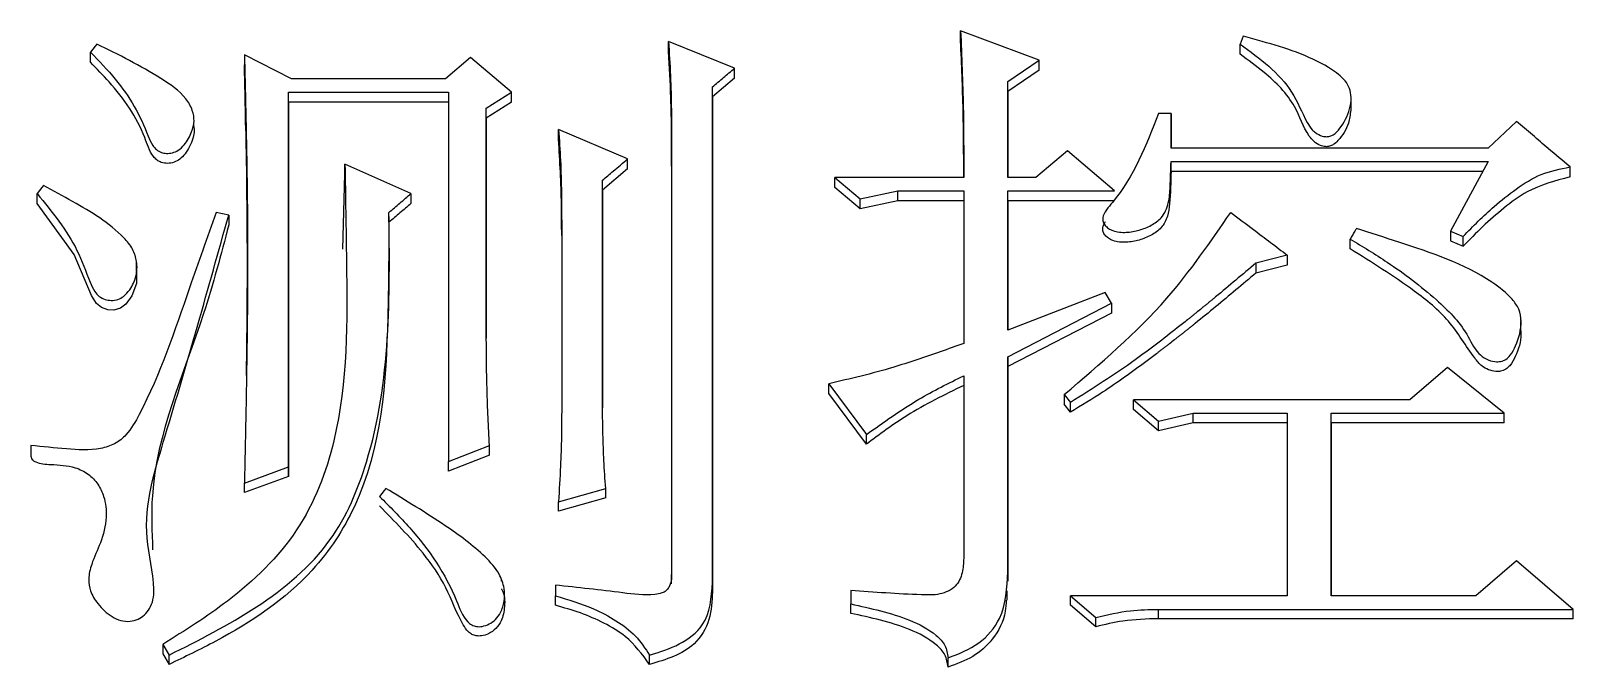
# Model space of a CAD drawing. Header units: millimetres. Extents: x 2642 to 4256, y 821 to 2003.
# Drawn here: x 2880.3 to 2885.61, y 1725.99 to 1728.18 of the extents above; entities that cross this region are included whole.
import ezdxf

# ---------------------------------------------------------------- set-up
doc = ezdxf.new("R2010")
doc.units = ezdxf.units.MM

msp = doc.modelspace()

# ---------------------------------------------------------------- linework, layer by layer
at = {"color": 7, "linetype": 'Continuous', "lineweight": 25}
for p, q in [((2882.7217, 1728.0481), (2882.4945, 1728.1399)), ((2882.4945, 1728.1051), (2882.4945, 1728.1399)), ((2883.771, 1728.0757), (2883.5005, 1728.1766)), ((2883.5005, 1728.1417), (2883.5005, 1728.1766)), ((2884.4741, 1728.1583), (2884.4633, 1728.1308)), ((2880.5042, 1728.0685), (2880.5042, 1728.1033)), ((2881.1964, 1728.0114), (2881.0342, 1728.094)), ((2881.0342, 1728.094), (2881.0342, 1728.0592)), ((2884.4633, 1728.0959), (2884.4633, 1728.1308)), ((2881.813, 1728.0849), (2881.7265, 1728.0114)), ((2881.9536, 1727.9655), (2881.813, 1728.0849)), ((2882.7217, 1728.0134), (2882.7217, 1728.0481)), ((2883.6628, 1728.0022), (2883.771, 1728.0757)), ((2883.771, 1728.0409), (2883.6628, 1727.9676)), ((2883.771, 1728.0409), (2883.771, 1728.0757)), ((2881.7265, 1728.0114), (2881.1964, 1728.0114)), ((2882.7217, 1728.0134), (2882.646, 1727.9492)), ((2882.646, 1726.2776), (2882.646, 1727.9839)), ((2882.646, 1727.9492), (2882.646, 1727.9839)), ((2883.6628, 1727.6714), (2883.6628, 1728.0022)), ((2883.6628, 1727.9676), (2883.6628, 1728.0022)), ((2881.1856, 1727.9655), (2881.7373, 1727.9655)), ((2881.1856, 1726.6755), (2881.1856, 1727.9655)), ((2881.1856, 1727.9308), (2881.1856, 1727.9655)), ((2881.1856, 1727.9308), (2881.1856, 1726.6425)), ((2881.7373, 1727.9308), (2881.1856, 1727.9308)), ((2881.7373, 1727.9655), (2881.7373, 1726.694)), ((2881.8671, 1727.9104), (2881.9536, 1727.9655)), ((2881.9536, 1727.9309), (2881.8671, 1727.8758)), ((2881.9536, 1727.9309), (2881.9536, 1727.9655)), ((2882.646, 1727.9492), (2882.646, 1726.2452)), ((2883.6628, 1727.9676), (2883.6628, 1727.6714)), ((2884.845, 1727.9027), (2884.845, 1727.9377)), ((2880.8595, 1727.8722), (2880.8595, 1727.884)), ((2881.8671, 1727.1187), (2881.8671, 1727.9104)), ((2881.8671, 1727.8758), (2881.8671, 1727.9104)), ((2881.8671, 1727.8758), (2881.8671, 1727.1186)), ((2884.2253, 1727.892), (2884.182, 1727.892)), ((2884.2253, 1727.7725), (2884.2253, 1727.892)), ((2884.2253, 1727.892), (2884.2253, 1727.8575)), ((2880.8595, 1727.8491), (2880.8595, 1727.8607)), ((2882.3539, 1727.7357), (2882.1159, 1727.8369)), ((2882.1159, 1727.8024), (2882.1159, 1727.8369)), ((2884.2253, 1727.8575), (2884.2253, 1727.7725)), ((2885.4152, 1727.8645), (2885.3178, 1727.7725)), ((2885.3178, 1727.7725), (2884.2253, 1727.7725)), ((2881.6075, 1727.6162), (2881.3804, 1727.7173)), ((2881.3804, 1727.683), (2881.3804, 1727.7173)), ((2882.3539, 1727.7014), (2882.3539, 1727.7357)), ((2882.5053, 1727.7449), (2882.5053, 1726.3054)), ((2882.5053, 1727.7449), (2882.5053, 1727.7106)), ((2883.8683, 1727.7633), (2883.7601, 1727.6714)), ((2884.0306, 1727.6254), (2883.8683, 1727.7633)), ((2884.2253, 1727.7266), (2885.3178, 1727.7266)), ((2884.2253, 1727.6922), (2884.2253, 1727.7266)), ((2885.3178, 1727.7266), (2885.188, 1727.4873)), ((2881.3726, 1727.4249), (2881.3804, 1727.683)), ((2882.3539, 1727.7014), (2882.2674, 1727.6279)), ((2882.2674, 1726.8787), (2882.2674, 1727.6622)), ((2882.2674, 1727.6279), (2882.2674, 1727.6622)), ((2883.0678, 1727.6714), (2883.1544, 1727.5978)), ((2883.5113, 1727.6714), (2883.0678, 1727.6714)), ((2883.7601, 1727.6714), (2883.6628, 1727.6714)), ((2885.2992, 1727.6922), (2884.2253, 1727.6922)), ((2885.5991, 1727.6738), (2885.5991, 1727.7082)), ((2880.3203, 1727.5821), (2880.3203, 1727.6163)), ((2881.6075, 1727.6162), (2881.6075, 1727.582)), ((2882.2674, 1727.6279), (2882.2674, 1726.8786)), ((2883.1544, 1727.5636), (2883.0678, 1727.6371)), ((2883.1544, 1727.5978), (2883.2842, 1727.6254)), ((2883.2842, 1727.6254), (2883.5113, 1727.6254)), ((2883.2842, 1727.5912), (2883.2842, 1727.6254)), ((2883.5113, 1727.6254), (2883.5113, 1727.1003)), ((2883.6628, 1727.6254), (2884.0306, 1727.6254)), ((2883.6628, 1727.1464), (2883.6628, 1727.6254)), ((2883.6628, 1727.5912), (2883.6628, 1727.6254)), ((2883.1544, 1727.5636), (2883.1544, 1727.5978)), ((2883.2842, 1727.5912), (2883.1544, 1727.5636)), ((2883.5113, 1727.5912), (2883.2842, 1727.5912)), ((2883.6628, 1727.5912), (2883.6628, 1727.1464)), ((2884.0306, 1727.5912), (2883.6628, 1727.5912)), ((2880.9801, 1727.5425), (2880.9368, 1727.5517)), ((2880.9801, 1727.5425), (2880.9801, 1727.5084)), ((2881.5318, 1727.5176), (2881.5318, 1727.5517)), ((2882.1267, 1727.4717), (2882.1267, 1727.5057)), ((2883.999, 1727.5551), (2883.999, 1727.5526)), ((2885.188, 1727.4873), (2885.2313, 1727.4689)), ((2885.188, 1727.4873), (2885.188, 1727.4533)), ((2885.188, 1727.4533), (2885.2313, 1727.4349)), ((2884.6255, 1727.4045), (2884.5174, 1727.3768)), ((2884.6255, 1727.4045), (2884.6255, 1727.3705)), ((2880.6626, 1727.3827), (2880.6626, 1727.3833)), ((2880.6626, 1727.349), (2880.6626, 1727.3799)), ((2884.5174, 1727.3768), (2884.5174, 1727.3429)), ((2884.6255, 1727.3705), (2884.5174, 1727.3429)), ((2883.9981, 1727.2755), (2883.6628, 1727.1464)), ((2883.6628, 1727.0541), (2884.0198, 1727.2386)), ((2884.0198, 1727.2386), (2883.9981, 1727.2755)), ((2884.0198, 1727.2386), (2884.0198, 1727.2049)), ((2884.0198, 1727.2049), (2883.6628, 1727.0207)), ((2885.4302, 1727.1789), (2885.4302, 1727.1863)), ((2885.4302, 1727.1523), (2885.4302, 1727.1761)), ((2883.6628, 1726.3147), (2883.6628, 1727.0541)), ((2883.6628, 1727.0541), (2883.6628, 1727.0207)), ((2883.5113, 1726.9895), (2883.5114, 1726.361)), ((2883.6628, 1727.0207), (2883.6628, 1726.2822)), ((2885.1772, 1727.0172), (2885.0474, 1726.9065)), ((2885.3719, 1726.8603), (2885.1772, 1727.0172)), ((2883.0462, 1726.9618), (2883.1759, 1726.7866)), ((2883.0462, 1726.9285), (2883.0462, 1726.9618)), ((2883.1759, 1726.7535), (2883.0462, 1726.9285)), ((2883.8575, 1726.9249), (2883.8791, 1726.8972)), ((2883.8575, 1726.9249), (2883.8575, 1726.8917)), ((2883.8791, 1726.864), (2883.8575, 1726.8917)), ((2883.8791, 1726.864), (2883.8791, 1726.8972)), ((2884.0955, 1726.9065), (2884.182, 1726.8326)), ((2885.0474, 1726.9065), (2884.0955, 1726.9065)), ((2884.0955, 1726.8732), (2884.0955, 1726.9065)), ((2884.182, 1726.7994), (2884.0955, 1726.8732)), ((2884.182, 1726.8326), (2884.301, 1726.8603)), ((2884.182, 1726.7994), (2884.182, 1726.8326)), ((2884.301, 1726.8271), (2884.182, 1726.7994)), ((2884.301, 1726.8603), (2884.6255, 1726.8603)), ((2884.6255, 1726.8271), (2884.301, 1726.8271)), ((2884.777, 1726.8603), (2885.3719, 1726.8603)), ((2884.777, 1726.8271), (2884.777, 1726.8603)), ((2885.3719, 1726.8271), (2884.777, 1726.8271)), ((2885.3719, 1726.8271), (2885.3719, 1726.8603)), ((2883.1759, 1726.7535), (2883.1759, 1726.7866)), ((2881.7373, 1726.694), (2881.8779, 1726.7494)), ((2881.8779, 1726.7163), (2881.7373, 1726.661)), ((2881.8779, 1726.7163), (2881.8779, 1726.7494)), ((2881.0342, 1726.62), (2881.1856, 1726.6755)), ((2881.1856, 1726.6425), (2881.1856, 1726.6755)), ((2881.7373, 1726.661), (2881.7373, 1726.694)), ((2881.1856, 1726.6425), (2881.0342, 1726.5871)), ((2881.0342, 1726.5871), (2881.0342, 1726.62)), ((2882.1159, 1726.5553), (2882.2782, 1726.6015)), ((2882.2782, 1726.5686), (2882.2782, 1726.6015)), ((2882.2782, 1726.5686), (2882.1159, 1726.5225)), ((2882.1159, 1726.5225), (2882.1159, 1726.5553)), ((2885.4152, 1726.3517), (2885.2746, 1726.2313)), ((2885.6099, 1726.185), (2885.4152, 1726.3517)), ((2881.9194, 1726.282), (2881.9194, 1726.2887)), ((2882.5054, 1726.2729), (2882.5053, 1726.3054)), ((2883.6628, 1726.2822), (2883.6628, 1726.3147)), ((2882.1051, 1726.2684), (2882.1051, 1726.2313)), ((2882.1051, 1726.2684), (2882.1051, 1726.2359)), ((2882.1051, 1726.1989), (2882.1051, 1726.2313)), ((2882.646, 1726.2452), (2882.646, 1726.2776)), ((2883.1219, 1726.2498), (2883.1219, 1726.2035)), ((2883.1219, 1726.2498), (2883.1219, 1726.2174)), ((2883.6609, 1726.2162), (2883.6609, 1726.2489)), ((2883.8791, 1726.2313), (2883.9657, 1726.1572)), ((2884.6255, 1726.2313), (2883.8791, 1726.2313)), ((2883.8791, 1726.1989), (2883.8791, 1726.2313)), ((2885.2746, 1726.2313), (2884.777, 1726.2313)), ((2883.1219, 1726.1712), (2883.1219, 1726.2035)), ((2883.9657, 1726.1249), (2883.8791, 1726.1989)), ((2884.182, 1726.185), (2885.6099, 1726.185)), ((2884.182, 1726.1527), (2884.182, 1726.185)), ((2885.6099, 1726.1527), (2885.6099, 1726.185)), ((2883.9657, 1726.1249), (2883.9657, 1726.1572)), ((2885.6099, 1726.1527), (2884.182, 1726.1527)), ((2880.7529, 1726.0645), (2880.7746, 1726.0274)), ((2880.7529, 1726.0645), (2880.7529, 1726.0323)), ((2880.7529, 1726.0323), (2880.7746, 1725.9953)), ((2880.7746, 1725.9953), (2880.7746, 1726.0274)), ((2882.4296, 1725.9953), (2882.4296, 1726.0274)), ((2883.4573, 1725.986), (2883.4573, 1726.0182))]:
    msp.add_line(p, q, dxfattribs=at)
at = {"color": 7, "linetype": 'Continuous', "lineweight": 25, "flags": 128}
for points in [[(2880.5258, 1728.1308), (2880.5203, 1728.1238), (2880.5122, 1728.1135), (2880.5042, 1728.1033)], [(2883.0678, 1727.6371), (2883.0678, 1727.6458), (2883.0678, 1727.6544), (2883.0678, 1727.6714)], [(2880.3419, 1727.6438), (2880.3364, 1727.6368), (2880.3283, 1727.6265), (2880.3203, 1727.6162)], [(2880.662, 1727.3492), (2880.6625, 1727.307), (2880.6469, 1727.2643), (2880.6253, 1727.2353), (2880.6068, 1727.2219), (2880.5843, 1727.2153), (2880.5636, 1727.2161), (2880.5418, 1727.2238), (2880.5246, 1727.238), (2880.5079, 1727.2661), (2880.4475, 1727.4069), (2880.3203, 1727.582), (2880.3203, 1727.582)], [(2884.8419, 1727.4258), (2884.8419, 1727.4428), (2884.8419, 1727.4598)], [(2885.2313, 1727.4349), (2885.2313, 1727.4519), (2885.2313, 1727.4689)], [(2884.301, 1726.8271), (2884.301, 1726.8354), (2884.301, 1726.8437), (2884.301, 1726.8603)], [(2881.521, 1726.6015), (2881.5155, 1726.5945), (2881.5074, 1726.5841), (2881.4994, 1726.5738)]]:
    msp.add_lwpolyline(points, dxfattribs=at)
at = {"color": 7, "linetype": 'Continuous', "lineweight": 25}
for points, knots in [([(2882.4945, 1728.1399), (2882.497, 1728.1006), (2882.502, 1728.022), (2882.5051, 1727.8903), (2882.5052, 1727.7979), (2882.5053, 1727.7449)], [0, 0, 0, 0, 0.299228, 0.598476, 1, 1, 1, 1]), ([(2883.5005, 1728.1766), (2883.5042, 1728.0883), (2883.5096, 1727.96), (2883.5111, 1727.7915), (2883.5112, 1727.7114), (2883.5113, 1727.6714)], [0, 0, 0, 0, 0.525139, 0.762561, 1, 1, 1, 1]), ([(2883.5112, 1727.6714), (2883.5112, 1727.7042), (2883.511, 1727.7814), (2883.5092, 1727.9383), (2883.5039, 1728.0621), (2883.5005, 1728.1417)], [0, 0, 0, 0, 0.209271, 0.491301, 1, 1, 1, 1]), ([(2884.4633, 1728.1308), (2884.5309, 1728.0814), (2884.6322, 1728.0074), (2884.6789, 1727.8866), (2884.7068, 1727.8393), (2884.7249, 1727.8235), (2884.7419, 1727.8145), (2884.7607, 1727.8114), (2884.7765, 1727.8144), (2884.7947, 1727.8263), (2884.8214, 1727.859), (2884.8429, 1727.9046), (2884.8469, 1727.9532), (2884.8387, 1727.9861), (2884.8131, 1728.0201), (2884.7196, 1728.086), (2884.5965, 1728.1245), (2884.4957, 1728.1523), (2884.4741, 1728.1582)], [0, 0, 0, 0, 0.227643, 0.340918, 0.369432, 0.383636, 0.40814, 0.421602, 0.435183, 0.450932, 0.481252, 0.554321, 0.592682, 0.621741, 0.650784, 0.712011, 0.938181, 1, 1, 1, 1]), ([(2880.5042, 1728.1033), (2880.5334, 1728.0729), (2880.5893, 1728.0149), (2880.6582, 1727.9184), (2880.6933, 1727.8385), (2880.7141, 1727.7865), (2880.7301, 1727.7667), (2880.7471, 1727.7574), (2880.7664, 1727.7541), (2880.7868, 1727.7559), (2880.8091, 1727.7655), (2880.8336, 1727.7897), (2880.8523, 1727.8242), (2880.8633, 1727.8654), (2880.8562, 1727.9061), (2880.8233, 1727.9625), (2880.7427, 1728.0159), (2880.6392, 1728.0758), (2880.5637, 1728.1124), (2880.5258, 1728.1308)], [0, 0, 0, 0, 0.120486, 0.230168, 0.339823, 0.374602, 0.392982, 0.411577, 0.427593, 0.446559, 0.467306, 0.493913, 0.542941, 0.579847, 0.61702, 0.661529, 0.765546, 0.882403, 1, 1, 1, 1]), ([(2881.0342, 1728.094), (2881.0344, 1728.0841), (2881.0348, 1728.0691), (2881.0352, 1728.0492), (2881.0356, 1728.0342), (2881.036, 1728.0192), (2881.0363, 1728.0043), (2881.0367, 1727.9893), (2881.037, 1727.9768), (2881.0372, 1727.9669), (2881.0374, 1727.9594), (2881.0375, 1727.9519), (2881.0377, 1727.9444), (2881.0379, 1727.9369), (2881.038, 1727.9294), (2881.0382, 1727.922), (2881.0385, 1727.907), (2881.0397, 1727.8546), (2881.0409, 1727.7947), (2881.042, 1727.7347), (2881.0425, 1727.7048), (2881.0431, 1727.6648), (2881.0438, 1727.6148), (2881.0444, 1727.5548), (2881.0448, 1727.4948), (2881.0451, 1727.4348), (2881.0451, 1727.3747), (2881.0449, 1727.3147), (2881.0446, 1727.2546), (2881.0441, 1727.1945), (2881.0434, 1727.1344), (2881.0426, 1727.0742), (2881.0417, 1727.0141), (2881.0408, 1726.9539), (2881.0399, 1726.9038), (2881.0391, 1726.8636), (2881.0385, 1726.8335), (2881.038, 1726.8034), (2881.0374, 1726.7733), (2881.0365, 1726.7327), (2881.0358, 1726.697), (2881.0349, 1726.6559), (2881.0345, 1726.6354), (2881.0342, 1726.62)], [0, 0, 0, 0, 0.0203708, 0.0305563, 0.0407417, 0.0509271, 0.0611126, 0.071298, 0.0814834, 0.0865761, 0.0916688, 0.0967616, 0.1018543, 0.106947, 0.1120397, 0.1171324, 0.1222251, 0.142596, 0.2240796, 0.2444504, 0.2648213, 0.2851921, 0.3259339, 0.3666757, 0.4074174, 0.4481592, 0.488901, 0.5296427, 0.5703845, 0.6111262, 0.651868, 0.6926097, 0.7333515, 0.7740932, 0.8148349, 0.8352058, 0.8555767, 0.8759475, 0.8963184, 0.9166892, 0.9583446, 0.9687584, 1, 1, 1, 1]), ([(2882.5053, 1727.7106), (2882.5052, 1727.75), (2882.5051, 1727.8289), (2882.5031, 1727.9605), (2882.4976, 1728.0525), (2882.4945, 1728.1051)], [0, 0, 0, 0, 0.299614, 0.599241, 1, 1, 1, 1]), ([(2884.8438, 1727.9031), (2884.8419, 1727.8882), (2884.8373, 1727.8504), (2884.8124, 1727.8101), (2884.7865, 1727.7857), (2884.7712, 1727.7783), (2884.7555, 1727.7772), (2884.7367, 1727.7822), (2884.7167, 1727.7945), (2884.6816, 1727.8377), (2884.6534, 1727.9332), (2884.5618, 1728.0245), (2884.4911, 1728.0758), (2884.4633, 1728.0959)], [0, 0, 0, 0, 0.07582, 0.1920225, 0.2269507, 0.2494281, 0.2720712, 0.3002624, 0.3412801, 0.3833768, 0.5728284, 0.8321438, 1, 1, 1, 1]), ([(2880.8589, 1727.8492), (2880.8593, 1727.8481), (2880.8638, 1727.8344), (2880.856, 1727.7991), (2880.8382, 1727.7616), (2880.8135, 1727.7347), (2880.7925, 1727.7231), (2880.7698, 1727.7193), (2880.7488, 1727.7224), (2880.7317, 1727.7313), (2880.7078, 1727.7583), (2880.678, 1727.8602), (2880.6009, 1727.969), (2880.5259, 1728.0462), (2880.5042, 1728.0684)], [0, 0, 0, 0, 0.0055612, 0.0706638, 0.1676367, 0.2085209, 0.2434023, 0.2783337, 0.313115, 0.3400719, 0.3669681, 0.4836117, 0.8508324, 1, 1, 1, 1]), ([(2881.0389, 1727.8321), (2881.0382, 1727.8666), (2881.0367, 1727.9424), (2881.0351, 1728.018), (2881.0342, 1728.0592)], [0, 0, 0, 0, 0.455718, 1, 1, 1, 1]), ([(2882.646, 1727.9839), (2882.6586, 1727.9946), (2882.6838, 1728.016), (2882.7091, 1728.0374), (2882.7217, 1728.0481)], [0, 0, 0, 0, 0.499999, 1, 1, 1, 1]), ([(2884.182, 1727.892), (2884.1397, 1727.7832), (2884.0933, 1727.6642), (2884.0022, 1727.5618), (2883.9887, 1727.5386), (2883.9903, 1727.5187), (2883.998, 1727.5062), (2884.0097, 1727.4959), (2884.0331, 1727.4838), (2884.0707, 1727.4811), (2884.1157, 1727.489), (2884.1572, 1727.5058), (2884.1981, 1727.534), (2884.2189, 1727.584), (2884.2228, 1727.65), (2884.2244, 1727.6975), (2884.2253, 1727.7266)], [0, 0, 0, 0, 0.4106821, 0.448949, 0.4854413, 0.5017381, 0.5185591, 0.5366257, 0.5556421, 0.6082136, 0.6598889, 0.7105938, 0.7607915, 0.8279721, 0.8949904, 1, 1, 1, 1]), ([(2881.0387, 1727.8429), (2881.0409, 1727.6864), (2881.0444, 1727.4412), (2881.0422, 1727.1536), (2881.0404, 1727.0244), (2881.0405, 1726.9935), (2881.0406, 1726.9905), (2881.0407, 1726.9905), (2881.0407, 1726.9905)], [0, 0, 0, 0, 0.55345, 0.867203, 0.980365, 0.994237, 0.998832, 1, 1, 1, 1]), ([(2882.1159, 1727.8369), (2882.1184, 1727.8014), (2882.1236, 1727.7286), (2882.1262, 1727.6182), (2882.1266, 1727.5432), (2882.1267, 1727.5057)], [0, 0, 0, 0, 0.321919, 0.660869, 1, 1, 1, 1]), ([(2885.5991, 1727.7082), (2885.5741, 1727.7294), (2885.531, 1727.7661), (2885.4697, 1727.8182), (2885.4334, 1727.849), (2885.4152, 1727.8645)], [0, 0, 0, 0, 0.407162, 0.703581, 1, 1, 1, 1]), ([(2882.1267, 1727.4717), (2882.1266, 1727.5073), (2882.1264, 1727.5802), (2882.1226, 1727.6905), (2882.1181, 1727.7651), (2882.1159, 1727.8024)], [0, 0, 0, 0, 0.322349, 0.661088, 1, 1, 1, 1]), ([(2881.3804, 1727.7173), (2881.3822, 1727.6066), (2881.3873, 1727.29), (2881.3919, 1726.8576), (2881.2352, 1726.445), (2881.0022, 1726.2206), (2880.8287, 1726.112), (2880.7529, 1726.0645)], [0, 0, 0, 0, 0.178231, 0.509536, 0.685642, 0.862667, 1, 1, 1, 1]), ([(2882.2674, 1727.6622), (2882.2797, 1727.6727), (2882.3003, 1727.6902), (2882.3292, 1727.7147), (2882.3456, 1727.7287), (2882.3539, 1727.7357)], [0, 0, 0, 0, 0.428366, 0.714182, 1, 1, 1, 1]), ([(2884.2253, 1727.6922), (2884.2244, 1727.6553), (2884.223, 1727.6039), (2884.2153, 1727.5379), (2884.1946, 1727.4976), (2884.1572, 1727.4718), (2884.1157, 1727.4549), (2884.0707, 1727.4471), (2884.0331, 1727.4498), (2884.0097, 1727.4619), (2883.998, 1727.4721), (2883.9903, 1727.4847), (2883.9886, 1727.5024), (2883.9955, 1727.5135), (2884, 1727.5206)], [0, 0, 0, 0, 0.245823, 0.342709, 0.440308, 0.532677, 0.626007, 0.721139, 0.817923, 0.852922, 0.886162, 0.917099, 0.947064, 1, 1, 1, 1]), ([(2885.2313, 1727.4689), (2885.2658, 1727.5042), (2885.3227, 1727.5627), (2885.4133, 1727.6333), (2885.4982, 1727.6879), (2885.5653, 1727.7014), (2885.5991, 1727.7081)], [0, 0, 0, 0, 0.3344154, 0.5531384, 0.7747372, 1, 1, 1, 1]), ([(2885.5991, 1727.6738), (2885.548, 1727.6602), (2885.4643, 1727.638), (2885.3708, 1727.5668), (2885.2976, 1727.5039), (2885.2533, 1727.4579), (2885.2313, 1727.4349)], [0, 0, 0, 0, 0.345362, 0.565607, 0.783612, 1, 1, 1, 1]), ([(2880.3203, 1727.6162), (2880.3715, 1727.5537), (2880.4483, 1727.46), (2880.4922, 1727.3371), (2880.5149, 1727.2826), (2880.5331, 1727.2615), (2880.5534, 1727.2512), (2880.5761, 1727.2475), (2880.5986, 1727.2506), (2880.6213, 1727.2634), (2880.6446, 1727.2901), (2880.664, 1727.3312), (2880.6657, 1727.3808), (2880.6511, 1727.4274), (2880.5836, 1727.5067), (2880.4727, 1727.5733), (2880.3755, 1727.6257), (2880.3419, 1727.6438)], [0, 0, 0, 0, 0.226353, 0.339206, 0.374163, 0.395072, 0.416138, 0.435558, 0.45699, 0.476776, 0.506219, 0.555776, 0.604139, 0.64694, 0.693735, 0.894302, 1, 1, 1, 1]), ([(2881.5318, 1727.5517), (2881.5444, 1727.5625), (2881.5696, 1727.584), (2881.5949, 1727.6054), (2881.6075, 1727.6162)], [0, 0, 0, 0, 0.5, 1, 1, 1, 1]), ([(2881.6075, 1727.582), (2881.5949, 1727.5713), (2881.5696, 1727.5498), (2881.5444, 1727.5284), (2881.5318, 1727.5176)], [0, 0, 0, 0, 0.5, 1, 1, 1, 1]), ([(2880.9368, 1727.5517), (2880.906, 1727.4654), (2880.8228, 1727.2322), (2880.7368, 1726.9703), (2880.6374, 1726.7926), (2880.5888, 1726.7523), (2880.5176, 1726.7305), (2880.4189, 1726.7368), (2880.3393, 1726.7451), (2880.2986, 1726.7493)], [0, 0, 0, 0, 0.239125, 0.645779, 0.717633, 0.759609, 0.801685, 0.898672, 1, 1, 1, 1]), ([(2880.2986, 1726.7124), (2880.2992, 1726.7098), (2880.3005, 1726.7044), (2880.3064, 1726.6972), (2880.3193, 1726.6895), (2880.3407, 1726.6854), (2880.3864, 1726.6826), (2880.4418, 1726.6802), (2880.4976, 1726.6526), (2880.5315, 1726.6172), (2880.5548, 1726.5661), (2880.5627, 1726.4958), (2880.5421, 1726.4162), (2880.5088, 1726.3496), (2880.4952, 1726.2928), (2880.5024, 1726.2447), (2880.5305, 1726.1992), (2880.5673, 1726.1642), (2880.6075, 1726.1452), (2880.6392, 1726.1419), (2880.6679, 1726.1499), (2880.6911, 1726.1657), (2880.7092, 1726.1885), (2880.7214, 1726.219), (2880.7241, 1726.3017), (2880.6707, 1726.4892), (2880.8077, 1726.9266), (2880.9097, 1727.2912), (2880.9801, 1727.5425)], [0, 0, 0, 0, 0.003564, 0.007141, 0.011667, 0.022281, 0.03379, 0.068951, 0.089643, 0.110396, 0.130498, 0.162022, 0.201668, 0.236438, 0.25911, 0.277, 0.29888, 0.327265, 0.340596, 0.354041, 0.36589, 0.376926, 0.38899, 0.402933, 0.419058, 0.496673, 0.653151, 1, 1, 1, 1]), ([(2880.9801, 1727.5084), (2880.9534, 1727.4067), (2880.8717, 1727.0956), (2880.7041, 1726.7324), (2880.7156, 1726.4522), (2880.7181, 1726.3902)], [0, 0, 0, 0, 0.274566, 0.839435, 1, 1, 1, 1]), ([(2880.7746, 1726.0274), (2880.8771, 1726.0789), (2881.0829, 1726.1822), (2881.3426, 1726.3993), (2881.5403, 1726.8719), (2881.5354, 1727.261), (2881.5318, 1727.5517)], [0, 0, 0, 0, 0.180959, 0.363243, 0.524232, 1, 1, 1, 1]), ([(2881.5318, 1727.5176), (2881.5312, 1727.4091), (2881.5296, 1727.0819), (2881.5011, 1726.6515), (2881.2518, 1726.2702), (2881.0071, 1726.1071), (2880.8284, 1726.0212), (2880.7746, 1725.9953)], [0, 0, 0, 0, 0.1807563, 0.5448051, 0.6870336, 0.9056782, 1, 1, 1, 1]), ([(2882.1267, 1727.5057), (2882.1267, 1727.3244), (2882.1267, 1727.1156), (2882.1267, 1726.9063), (2882.1267, 1726.8787)], [0, 0, 0, 0, 0.868151, 1, 1, 1, 1]), ([(2883.8575, 1726.9249), (2883.9815, 1727.0304), (2884.201, 1727.2171), (2884.3611, 1727.4503), (2884.4308, 1727.5518)], [0, 0, 0, 0, 0.564764, 1, 1, 1, 1]), ([(2884.4308, 1727.5518), (2884.457, 1727.5319), (2884.5026, 1727.4975), (2884.5675, 1727.4484), (2884.6062, 1727.4191), (2884.6255, 1727.4045)], [0, 0, 0, 0, 0.404154, 0.702076, 1, 1, 1, 1]), ([(2884.8419, 1727.4598), (2884.885, 1727.4339), (2884.9893, 1727.371), (2885.1279, 1727.2655), (2885.2358, 1727.1587), (2885.2708, 1727.0755), (2885.3091, 1727.0458), (2885.3362, 1727.0369), (2885.3604, 1727.0374), (2885.3795, 1727.0449), (2885.3983, 1727.0634), (2885.4201, 1727.1072), (2885.4349, 1727.1619), (2885.4255, 1727.219), (2885.3913, 1727.2669), (2885.2636, 1727.3651), (2885.0715, 1727.4291), (2884.912, 1727.4809), (2884.8635, 1727.4966)], [0, 0, 0, 0, 0.09823, 0.238084, 0.342847, 0.395046, 0.415643, 0.436328, 0.448822, 0.461404, 0.474978, 0.500048, 0.559261, 0.58729, 0.615214, 0.674822, 0.90112, 1, 1, 1, 1]), ([(2884.8635, 1727.4966), (2884.8617, 1727.4935), (2884.8572, 1727.4858), (2884.85, 1727.4735), (2884.8446, 1727.4644), (2884.8419, 1727.4598)], [0, 0, 0, 0, 0.253618, 0.626812, 1, 1, 1, 1]), ([(2885.4287, 1727.1524), (2885.4293, 1727.146), (2885.4325, 1727.1131), (2885.4179, 1727.0683), (2885.3968, 1727.0279), (2885.3782, 1727.0109), (2885.3609, 1727.0043), (2885.3401, 1727.0034), (2885.3177, 1727.0091), (2885.2914, 1727.024), (2885.2458, 1727.0817), (2885.1885, 1727.1824), (2885.0363, 1727.3053), (2884.9167, 1727.3795), (2884.8419, 1727.4258)], [0, 0, 0, 0, 0.023034, 0.119368, 0.163106, 0.184482, 0.20606, 0.22516, 0.254288, 0.284042, 0.327596, 0.510965, 0.694584, 1, 1, 1, 1]), ([(2884.5174, 1727.3768), (2884.4712, 1727.338), (2884.4223, 1727.2967), (2884.3699, 1727.2535), (2884.3612, 1727.2463), (2884.3525, 1727.2391), (2884.3437, 1727.232), (2884.332, 1727.2224), (2884.3203, 1727.2129), (2884.3086, 1727.2034), (2884.2998, 1727.1963), (2884.2909, 1727.1892), (2884.2733, 1727.1751), (2884.211, 1727.1259), (2884.0814, 1727.0249), (2883.9545, 1726.9448), (2883.8791, 1726.8972)], [0, 0, 0, 0, 0.227113, 0.241308, 0.255502, 0.269697, 0.283891, 0.298086, 0.326475, 0.340669, 0.354864, 0.369058, 0.383253, 0.440031, 0.667173, 1, 1, 1, 1]), ([(2884.5174, 1727.3429), (2884.4713, 1727.304), (2884.4023, 1727.2456), (2884.3292, 1727.1861), (2884.2997, 1727.1625), (2884.2908, 1727.1554), (2884.282, 1727.1484), (2884.2731, 1727.1414), (2884.2642, 1727.1344), (2884.2553, 1727.1274), (2884.2463, 1727.1204), (2884.2344, 1727.1111), (2884.2225, 1727.1018), (2884.2105, 1727.0926), (2884.2016, 1727.0857), (2884.1926, 1727.0787), (2884.1836, 1727.0718), (2884.1656, 1727.058), (2884.1024, 1727.0099), (2884.0053, 1726.9408), (2883.9162, 1726.8865), (2883.8791, 1726.864)], [0, 0, 0, 0, 0.227207, 0.340812, 0.355012, 0.369212, 0.383413, 0.397613, 0.411813, 0.426014, 0.440214, 0.454414, 0.482815, 0.497015, 0.511215, 0.525416, 0.539616, 0.553816, 0.610618, 0.837948, 1, 1, 1, 1]), ([(2881.8779, 1726.7494), (2881.8763, 1726.7816), (2881.873, 1726.8459), (2881.8684, 1726.969), (2881.8676, 1727.0599), (2881.8671, 1727.1187)], [0, 0, 0, 0, 0.261316, 0.522638, 1, 1, 1, 1]), ([(2883.5113, 1727.1003), (2883.4575, 1727.0813), (2883.3766, 1727.0528), (2883.2228, 1727.0026), (2883.1205, 1726.979), (2883.0462, 1726.9618)], [0, 0, 0, 0, 0.3535749, 0.5303652, 1, 1, 1, 1]), ([(2883.1759, 1726.7866), (2883.2349, 1726.829), (2883.341, 1726.9052), (2883.459, 1726.9636), (2883.5113, 1726.9895)], [0, 0, 0, 0, 0.5565349, 1, 1, 1, 1]), ([(2883.5114, 1726.9561), (2883.4446, 1726.9234), (2883.3262, 1726.8654), (2883.2215, 1726.7875), (2883.1759, 1726.7535)], [0, 0, 0, 0, 0.5637433, 1, 1, 1, 1]), ([(2882.1267, 1726.8787), (2882.1266, 1726.8454), (2882.1262, 1726.7786), (2882.1227, 1726.6707), (2882.1183, 1726.5963), (2882.1159, 1726.5553)], [0, 0, 0, 0, 0.309604, 0.619232, 1, 1, 1, 1]), ([(2882.2782, 1726.6015), (2882.276, 1726.6333), (2882.2717, 1726.6954), (2882.2685, 1726.7878), (2882.2677, 1726.8484), (2882.2674, 1726.8787)], [0, 0, 0, 0, 0.3442396, 0.6720437, 1, 1, 1, 1]), ([(2884.6255, 1726.8603), (2884.6255, 1726.7733), (2884.6255, 1726.5639), (2884.6255, 1726.3541), (2884.6255, 1726.2313)], [0, 0, 0, 0, 0.415229, 1, 1, 1, 1]), ([(2884.777, 1726.2313), (2884.777, 1726.3185), (2884.777, 1726.5284), (2884.777, 1726.7378), (2884.777, 1726.8603)], [0, 0, 0, 0, 0.41523, 1, 1, 1, 1]), ([(2884.777, 1726.8271), (2884.777, 1726.7402), (2884.777, 1726.5419), (2884.777, 1726.3431), (2884.777, 1726.2313)], [0, 0, 0, 0, 0.437793, 1, 1, 1, 1]), ([(2880.2986, 1726.7493), (2880.2986, 1726.7424), (2880.2986, 1726.7301), (2880.2986, 1726.7178), (2880.2986, 1726.7124)], [0, 0, 0, 0, 0.56, 1, 1, 1, 1]), ([(2881.4994, 1726.5738), (2881.5348, 1726.5386), (2881.6417, 1726.432), (2881.7422, 1726.2851), (2881.786, 1726.1569), (2881.8161, 1726.1307), (2881.8338, 1726.1248), (2881.8552, 1726.1256), (2881.878, 1726.1338), (2881.9005, 1726.1498), (2881.9197, 1726.1767), (2881.9305, 1726.2139), (2881.9305, 1726.26), (2881.9109, 1726.3148), (2881.8422, 1726.3908), (2881.7088, 1726.4876), (2881.5898, 1726.5598), (2881.521, 1726.6015)], [0, 0, 0, 0, 0.115425, 0.348555, 0.412098, 0.42532, 0.438686, 0.453028, 0.472542, 0.492546, 0.515345, 0.548269, 0.582418, 0.623377, 0.682539, 0.816306, 1, 1, 1, 1]), ([(2881.919, 1726.2558), (2881.9195, 1726.2549), (2881.9305, 1726.237), (2881.932, 1726.1969), (2881.9232, 1726.1507), (2881.9018, 1726.1182), (2881.8772, 1726.1008), (2881.8529, 1726.093), (2881.833, 1726.0929), (2881.8173, 1726.0981), (2881.8011, 1726.1107), (2881.7666, 1726.1634), (2881.7338, 1726.2624), (2881.6367, 1726.4016), (2881.5513, 1726.4883), (2881.4994, 1726.541)], [0, 0, 0, 0, 0.0040848, 0.08075, 0.1464749, 0.1863724, 0.226461, 0.2573655, 0.2796299, 0.298531, 0.3173812, 0.3558993, 0.5375188, 0.7192148, 1, 1, 1, 1]), ([(2883.5113, 1726.361), (2883.5105, 1726.3443), (2883.5087, 1726.3107), (2883.4861, 1726.259), (2883.428, 1726.233), (2883.3049, 1726.2366), (2883.2029, 1726.244), (2883.1219, 1726.2498)], [0, 0, 0, 0, 0.111586, 0.225233, 0.353074, 0.48645, 1, 1, 1, 1]), ([(2882.5052, 1726.3054), (2882.5051, 1726.2979), (2882.5051, 1726.2824), (2882.4979, 1726.2628), (2882.4863, 1726.2484), (2882.4696, 1726.2392), (2882.4191, 1726.2308), (2882.2959, 1726.2478), (2882.1822, 1726.2601), (2882.1051, 1726.2684)], [0, 0, 0, 0, 0.052862, 0.108161, 0.143222, 0.178347, 0.234295, 0.480556, 1, 1, 1, 1]), ([(2883.4573, 1726.0182), (2883.4944, 1726.0323), (2883.5671, 1726.0601), (2883.6562, 1726.1662), (2883.6603, 1726.2588), (2883.6628, 1726.3147)], [0, 0, 0, 0, 0.29307, 0.573859, 1, 1, 1, 1]), ([(2882.1051, 1726.2313), (2882.1495, 1726.2183), (2882.2224, 1726.1969), (2882.3143, 1726.1482), (2882.3837, 1726.0966), (2882.4145, 1726.0503), (2882.4296, 1726.0274)], [0, 0, 0, 0, 0.347625, 0.569681, 0.787632, 1, 1, 1, 1]), ([(2882.4296, 1726.0274), (2882.4643, 1726.0382), (2882.5323, 1726.0593), (2882.6365, 1726.1376), (2882.6424, 1726.2251), (2882.646, 1726.2776)], [0, 0, 0, 0, 0.294131, 0.576582, 1, 1, 1, 1]), ([(2882.646, 1726.2452), (2882.6446, 1726.2132), (2882.6419, 1726.1488), (2882.5765, 1726.0393), (2882.4861, 1726.0122), (2882.4296, 1725.9953)], [0, 0, 0, 0, 0.270029, 0.543705, 1, 1, 1, 1]), ([(2882.4296, 1725.9953), (2882.4041, 1726.0297), (2882.3615, 1726.0872), (2882.2726, 1726.1393), (2882.1914, 1726.1745), (2882.134, 1726.1908), (2882.1051, 1726.1989)], [0, 0, 0, 0, 0.329538, 0.550163, 0.774094, 1, 1, 1, 1]), ([(2883.1219, 1726.2035), (2883.1908, 1726.1887), (2883.2948, 1726.1662), (2883.4031, 1726.1111), (2883.4504, 1726.0627), (2883.455, 1726.0328), (2883.4573, 1726.0182)], [0, 0, 0, 0, 0.512125, 0.772785, 0.888448, 1, 1, 1, 1]), ([(2883.6575, 1726.2167), (2883.6569, 1726.2038), (2883.655, 1726.1557), (2883.6177, 1726.0835), (2883.5449, 1726.0177), (2883.4868, 1725.9967), (2883.4573, 1725.986)], [0, 0, 0, 0, 0.1208901, 0.4516869, 0.7214107, 1, 1, 1, 1]), ([(2883.9657, 1726.1572), (2884.0054, 1726.1664), (2884.0766, 1726.1829), (2884.1497, 1726.1844), (2884.182, 1726.185)], [0, 0, 0, 0, 0.558835, 1, 1, 1, 1]), ([(2883.4573, 1725.986), (2883.455, 1726.0007), (2883.4504, 1726.0305), (2883.4031, 1726.0789), (2883.2947, 1726.1339), (2883.1908, 1726.1563), (2883.1219, 1726.1712)], [0, 0, 0, 0, 0.111456, 0.227071, 0.487738, 1, 1, 1, 1]), ([(2884.182, 1726.1527), (2884.1409, 1726.1516), (2884.0677, 1726.1496), (2883.9968, 1726.1324), (2883.9657, 1726.1249)], [0, 0, 0, 0, 0.561085, 1, 1, 1, 1])]:
    msp.add_open_spline(points, degree=3, knots=knots, dxfattribs=at)

doc.saveas('drawing.dxf')
